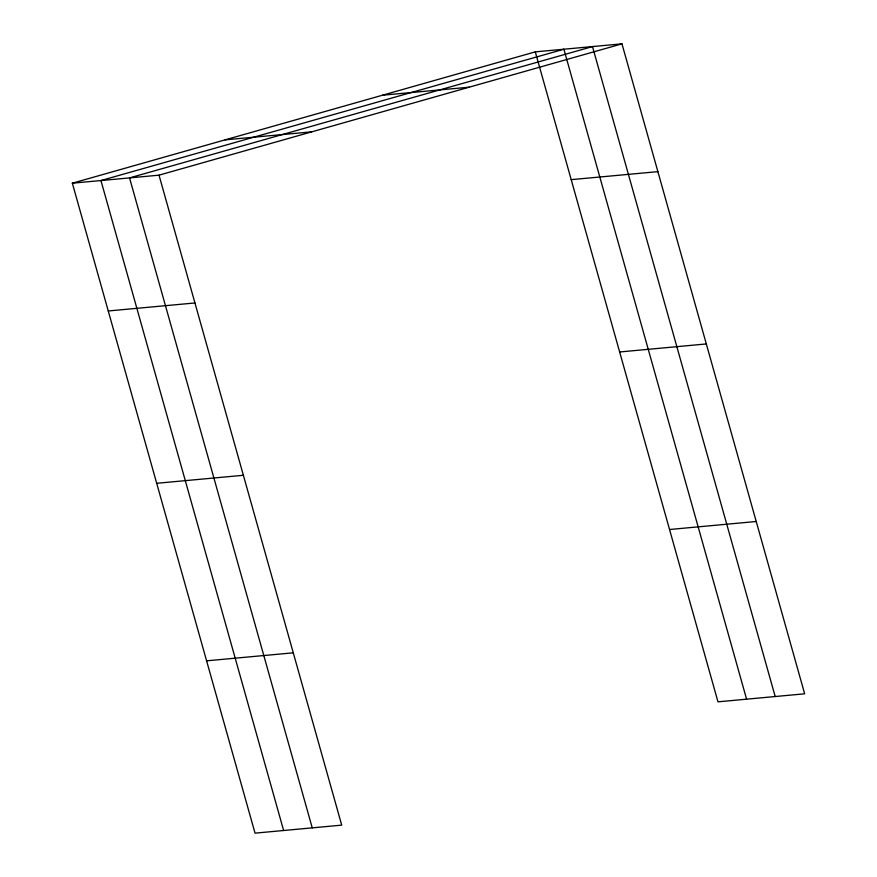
<?xml version="1.0" encoding="UTF-8"?>
<svg xmlns="http://www.w3.org/2000/svg" width="877" height="877" viewBox="0 0 877 877"><rect width="100%" height="100%" fill="white"/><g stroke="black" fill="none" stroke-linecap="round" stroke-linejoin="round"><path stroke-width="1.32" d="M72.342 183.194L159.022 175.17L341.712 825.136L255.032 833.15L72.342 183.194L535.288 51.864L621.968 43.85L804.658 693.806L717.978 701.83L535.288 51.864M159.022 175.17L621.968 43.85M382.515 95.209L469.195 87.185M225.115 139.849L311.795 131.835M571.201 179.653L657.882 171.64M108.255 310.973L194.935 302.96M619.644 351.973L706.325 343.948M156.687 483.293L243.378 475.279M669.546 529.511L756.226 521.497M206.599 660.83L293.28 652.817M775.191 696.535L592.49 46.58L129.544 177.899L312.245 827.855M746.59 699.177L563.889 49.222L100.943 180.541L283.633 830.508"/></g></svg>
